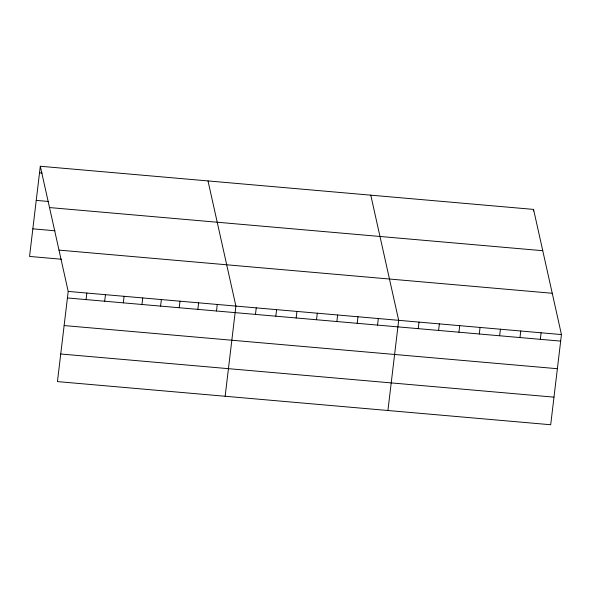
<?xml version="1.0" encoding="UTF-8"?>
<svg xmlns="http://www.w3.org/2000/svg" width="591" height="591" viewBox="0 0 591 591"><rect width="100%" height="100%" fill="white"/><g stroke="black" fill="none" stroke-linecap="round" stroke-linejoin="round"><path stroke-width="0.89" d="M40.306 166.256L68.201 291.415L57.445 381.594L550.694 424.744L561.45 334.565L533.555 209.406L40.306 166.256L29.55 256.435L61.494 259.227M86.05 299.593L86.833 293.047M104.688 301.218L105.464 294.673M123.32 302.851L124.103 296.305M141.951 304.483L142.734 297.938M160.589 306.108L161.365 299.563M179.221 307.741L180.004 301.196M197.859 309.374L198.635 302.828M216.491 310.999L217.274 304.454M225.149 396.265L235.905 306.086L208.01 180.927M255.467 314.412L256.25 307.867M275.82 316.192L276.595 309.647M296.165 317.973L296.948 311.427M316.51 319.753L317.293 313.208M336.855 321.534L337.638 314.988M357.2 323.314L357.983 316.769M377.553 325.094L378.329 318.549M387.925 410.501L398.674 320.329L370.779 195.17M418.243 328.655L419.026 322.11M438.588 330.435L439.372 323.89M458.934 332.216L459.717 325.663M479.286 333.996L480.062 327.444M499.631 335.769L500.407 329.224M533.355 211.046L533.555 209.406M519.977 337.55L520.76 331.004M540.322 339.33L541.105 332.785M39.523 172.801L42.183 173.037M36.228 200.401L48.654 201.487M49.511 207.559L542.76 250.71M32.837 228.835L55.022 230.778M58.997 250.111L552.245 293.262M68.201 291.415L561.45 334.565M67.418 297.96L560.667 341.11M64.131 325.56L557.379 368.71M60.74 353.994L553.989 397.145"/></g></svg>
